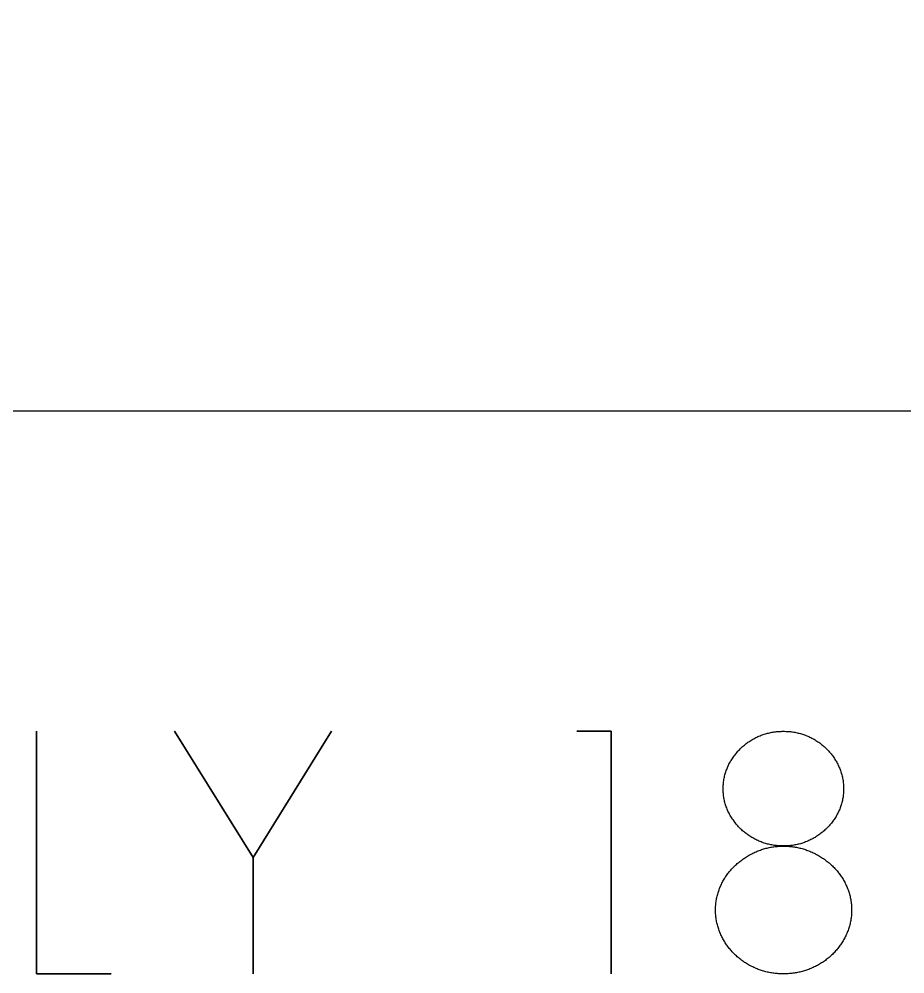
# Model space of a CAD drawing. Extents: x -3500 to 300, y -1049 to 1500.
# Drawn here: x -695.3 to -620.3, y -1047.7 to -966.8 of the extents above; entities that cross this region are included whole.
import ezdxf

# ---------------------------------------------------------------- set-up
doc = ezdxf.new("R2010")
doc.units = 0
doc.layers.add('SHEETS', color=7, linetype='CONTINUOUS')
doc.layers.add('SHEETTAGS', color=7, linetype='CONTINUOUS')

msp = doc.modelspace()

# ---------------------------------------------------------------- linework, layer by layer
at = {"layer": 'SHEETS', "color": 1}
msp.add_lwpolyline([(-900, -1000), (300, -1000), (300, 1500), (-900, 1500)], close=True, dxfattribs=at)
at = {"layer": 'SHEETTAGS', "color": 1}
for p, q in [((-675.52, -1037.844), (-682.171, -1027.156)), ((-682.171, -1027.156), (-675.52, -1037.844)), ((-645.171, -1027.156), (-645.171, -1047.706)), ((-645.171, -1047.706), (-645.171, -1027.156)), ((-675.52, -1037.844), (-675.52, -1047.706)), ((-675.52, -1047.706), (-675.52, -1037.844))]:
    msp.add_line(p, q, dxfattribs=at)
for points in [[(-687.556, -1047.706), (-693.868, -1047.706), (-693.868, -1027.156), (-693.868, -1047.706), (-687.556, -1047.706)], [(-675.52, -1037.844), (-668.868, -1027.156), (-675.52, -1037.844)], [(-645.171, -1027.156), (-648.079, -1027.156), (-645.171, -1027.156)]]:
    msp.add_lwpolyline(points, dxfattribs=at)
for points in [[(-630.584, -1036.871), (-630.683, -1036.87), (-630.782, -1036.868), (-630.88, -1036.864), (-630.978, -1036.858), (-631.076, -1036.85), (-631.172, -1036.841), (-631.269, -1036.83), (-631.365, -1036.817), (-631.46, -1036.802), (-631.555, -1036.786), (-631.649, -1036.768), (-631.743, -1036.748), (-631.836, -1036.727), (-631.929, -1036.704), (-632.022, -1036.679), (-632.114, -1036.653), (-632.205, -1036.625), (-632.296, -1036.595), (-632.386, -1036.563), (-632.476, -1036.53), (-632.565, -1036.495), (-632.657, -1036.456), (-632.748, -1036.415), (-632.838, -1036.373), (-632.927, -1036.33), (-633.014, -1036.285), (-633.1, -1036.239), (-633.185, -1036.192), (-633.269, -1036.143), (-633.351, -1036.093), (-633.432, -1036.041), (-633.513, -1035.988), (-633.591, -1035.934), (-633.669, -1035.878), (-633.746, -1035.821), (-633.821, -1035.762), (-633.895, -1035.703), (-633.968, -1035.641), (-634.04, -1035.579), (-634.111, -1035.515), (-634.18, -1035.449), (-634.252, -1035.379), (-634.322, -1035.308), (-634.391, -1035.235), (-634.458, -1035.162), (-634.523, -1035.087), (-634.587, -1035.011), (-634.65, -1034.934), (-634.711, -1034.856), (-634.77, -1034.776), (-634.828, -1034.696), (-634.885, -1034.614), (-634.939, -1034.531), (-634.993, -1034.447), (-635.045, -1034.361), (-635.095, -1034.275), (-635.144, -1034.187), (-635.191, -1034.098), (-635.237, -1034.008), (-635.281, -1033.917), (-635.32, -1033.83), (-635.358, -1033.741), (-635.393, -1033.652), (-635.426, -1033.563), (-635.458, -1033.472), (-635.487, -1033.381), (-635.514, -1033.289), (-635.539, -1033.196), (-635.563, -1033.103), (-635.584, -1033.009), (-635.603, -1032.914), (-635.62, -1032.818), (-635.635, -1032.722), (-635.648, -1032.625), (-635.659, -1032.527), (-635.669, -1032.429), (-635.676, -1032.329), (-635.681, -1032.229), (-635.684, -1032.129), (-635.685, -1032.027), (-635.684, -1031.926), (-635.681, -1031.825), (-635.676, -1031.725), (-635.669, -1031.625), (-635.659, -1031.527), (-635.648, -1031.429), (-635.635, -1031.331), (-635.62, -1031.235), (-635.603, -1031.139), (-635.584, -1031.043), (-635.563, -1030.949), (-635.539, -1030.855), (-635.514, -1030.762), (-635.487, -1030.669), (-635.458, -1030.577), (-635.426, -1030.486), (-635.393, -1030.396), (-635.358, -1030.306), (-635.32, -1030.217), (-635.281, -1030.128), (-635.239, -1030.04), (-635.196, -1029.953), (-635.151, -1029.866), (-635.105, -1029.781), (-635.057, -1029.698), (-635.009, -1029.615), (-634.958, -1029.533), (-634.907, -1029.453), (-634.854, -1029.374), (-634.799, -1029.296), (-634.744, -1029.219), (-634.687, -1029.143), (-634.628, -1029.068), (-634.568, -1028.995), (-634.507, -1028.922), (-634.444, -1028.851), (-634.38, -1028.781), (-634.315, -1028.712), (-634.248, -1028.644), (-634.18, -1028.578), (-634.111, -1028.511), (-634.04, -1028.447), (-633.968, -1028.383), (-633.895, -1028.322), (-633.821, -1028.261), (-633.746, -1028.202), (-633.669, -1028.145), (-633.591, -1028.089), (-633.513, -1028.034), (-633.432, -1027.981), (-633.351, -1027.93), (-633.269, -1027.88), (-633.185, -1027.831), (-633.1, -1027.784), (-633.014, -1027.738), (-632.927, -1027.694), (-632.838, -1027.651), (-632.748, -1027.61), (-632.657, -1027.57), (-632.565, -1027.532), (-632.476, -1027.497), (-632.386, -1027.464), (-632.296, -1027.432), (-632.205, -1027.402), (-632.114, -1027.374), (-632.022, -1027.348), (-631.929, -1027.323), (-631.836, -1027.3), (-631.743, -1027.279), (-631.649, -1027.259), (-631.555, -1027.241), (-631.46, -1027.225), (-631.365, -1027.21), (-631.269, -1027.198), (-631.172, -1027.186), (-631.076, -1027.177), (-630.978, -1027.169), (-630.88, -1027.163), (-630.782, -1027.159), (-630.683, -1027.157), (-630.584, -1027.156), (-630.484, -1027.157), (-630.386, -1027.159), (-630.287, -1027.163), (-630.19, -1027.169), (-630.093, -1027.177), (-629.996, -1027.186), (-629.9, -1027.198), (-629.804, -1027.21), (-629.709, -1027.225), (-629.615, -1027.241), (-629.521, -1027.259), (-629.427, -1027.279), (-629.335, -1027.3), (-629.242, -1027.323), (-629.151, -1027.348), (-629.059, -1027.374), (-628.969, -1027.402), (-628.878, -1027.432), (-628.789, -1027.464), (-628.7, -1027.497), (-628.611, -1027.532), (-628.519, -1027.57), (-628.428, -1027.61), (-628.339, -1027.651), (-628.25, -1027.694), (-628.163, -1027.738), (-628.077, -1027.784), (-627.992, -1027.831), (-627.908, -1027.88), (-627.826, -1027.93), (-627.744, -1027.981), (-627.664, -1028.034), (-627.585, -1028.089), (-627.507, -1028.145), (-627.431, -1028.202), (-627.356, -1028.261), (-627.281, -1028.322), (-627.208, -1028.383), (-627.137, -1028.447), (-627.066, -1028.511), (-626.997, -1028.578), (-626.928, -1028.644), (-626.86, -1028.712), (-626.794, -1028.781), (-626.729, -1028.851), (-626.666, -1028.922), (-626.605, -1028.995), (-626.545, -1029.068), (-626.486, -1029.143), (-626.429, -1029.219), (-626.373, -1029.296), (-626.318, -1029.374), (-626.266, -1029.453), (-626.214, -1029.533), (-626.164, -1029.615), (-626.116, -1029.698), (-626.069, -1029.781), (-626.023, -1029.866), (-625.979, -1029.953), (-625.937, -1030.04), (-625.896, -1030.128), (-625.855, -1030.217), (-625.817, -1030.306), (-625.781, -1030.396), (-625.747, -1030.486), (-625.715, -1030.577), (-625.685, -1030.669), (-625.657, -1030.762), (-625.631, -1030.855), (-625.608, -1030.949), (-625.586, -1031.043), (-625.566, -1031.139), (-625.549, -1031.235), (-625.533, -1031.331), (-625.52, -1031.429), (-625.509, -1031.527), (-625.499, -1031.625), (-625.492, -1031.725), (-625.487, -1031.825), (-625.484, -1031.926), (-625.483, -1032.027), (-625.484, -1032.129), (-625.487, -1032.229), (-625.492, -1032.329), (-625.499, -1032.429), (-625.509, -1032.527), (-625.52, -1032.625), (-625.533, -1032.722), (-625.549, -1032.818), (-625.566, -1032.914), (-625.586, -1033.009), (-625.608, -1033.103), (-625.631, -1033.196), (-625.657, -1033.289), (-625.685, -1033.381), (-625.715, -1033.472), (-625.747, -1033.563), (-625.781, -1033.652), (-625.817, -1033.741), (-625.855, -1033.83), (-625.896, -1033.917), (-625.939, -1034.008), (-625.984, -1034.098), (-626.03, -1034.187), (-626.079, -1034.275), (-626.128, -1034.361), (-626.18, -1034.447), (-626.233, -1034.531), (-626.288, -1034.614), (-626.344, -1034.696), (-626.402, -1034.776), (-626.462, -1034.856), (-626.523, -1034.934), (-626.586, -1035.011), (-626.65, -1035.087), (-626.716, -1035.162), (-626.784, -1035.235), (-626.853, -1035.308), (-626.924, -1035.379), (-626.997, -1035.449), (-627.066, -1035.515), (-627.137, -1035.579), (-627.208, -1035.641), (-627.281, -1035.703), (-627.356, -1035.762), (-627.431, -1035.821), (-627.507, -1035.878), (-627.585, -1035.934), (-627.664, -1035.988), (-627.744, -1036.041), (-627.826, -1036.093), (-627.908, -1036.143), (-627.992, -1036.192), (-628.077, -1036.239), (-628.163, -1036.285), (-628.25, -1036.33), (-628.339, -1036.373), (-628.428, -1036.415), (-628.519, -1036.456), (-628.611, -1036.495), (-628.7, -1036.53), (-628.789, -1036.563), (-628.878, -1036.595), (-628.969, -1036.625), (-629.059, -1036.653), (-629.151, -1036.679), (-629.242, -1036.704), (-629.335, -1036.727), (-629.427, -1036.748), (-629.521, -1036.768), (-629.615, -1036.786), (-629.709, -1036.802), (-629.804, -1036.817), (-629.9, -1036.83), (-629.996, -1036.841), (-630.093, -1036.85), (-630.19, -1036.858), (-630.287, -1036.864), (-630.386, -1036.868), (-630.484, -1036.87)], [(-630.584, -1036.871), (-630.683, -1036.87), (-630.782, -1036.868), (-630.88, -1036.864), (-630.978, -1036.858), (-631.076, -1036.85), (-631.172, -1036.841), (-631.269, -1036.83), (-631.365, -1036.817), (-631.46, -1036.802), (-631.555, -1036.786), (-631.649, -1036.768), (-631.743, -1036.748), (-631.836, -1036.727), (-631.929, -1036.704), (-632.022, -1036.679), (-632.114, -1036.653), (-632.205, -1036.625), (-632.296, -1036.595), (-632.386, -1036.563), (-632.476, -1036.53), (-632.565, -1036.495), (-632.657, -1036.456), (-632.748, -1036.415), (-632.838, -1036.373), (-632.927, -1036.33), (-633.014, -1036.285), (-633.1, -1036.239), (-633.185, -1036.192), (-633.269, -1036.143), (-633.351, -1036.093), (-633.432, -1036.041), (-633.513, -1035.988), (-633.591, -1035.934), (-633.669, -1035.878), (-633.746, -1035.821), (-633.821, -1035.762), (-633.895, -1035.703), (-633.968, -1035.641), (-634.04, -1035.579), (-634.111, -1035.515), (-634.18, -1035.449), (-634.252, -1035.379), (-634.322, -1035.308), (-634.391, -1035.235), (-634.458, -1035.162), (-634.523, -1035.087), (-634.587, -1035.011), (-634.65, -1034.934), (-634.711, -1034.856), (-634.77, -1034.776), (-634.828, -1034.696), (-634.885, -1034.614), (-634.939, -1034.531), (-634.993, -1034.447), (-635.045, -1034.361), (-635.095, -1034.275), (-635.144, -1034.187), (-635.191, -1034.098), (-635.237, -1034.008), (-635.281, -1033.917), (-635.32, -1033.83), (-635.358, -1033.741), (-635.393, -1033.652), (-635.426, -1033.563), (-635.458, -1033.472), (-635.487, -1033.381), (-635.514, -1033.289), (-635.539, -1033.196), (-635.563, -1033.103), (-635.584, -1033.009), (-635.603, -1032.914), (-635.62, -1032.818), (-635.635, -1032.722), (-635.648, -1032.625), (-635.659, -1032.527), (-635.669, -1032.429), (-635.676, -1032.329), (-635.681, -1032.229), (-635.684, -1032.129), (-635.685, -1032.027), (-635.684, -1031.926), (-635.681, -1031.825), (-635.676, -1031.725), (-635.669, -1031.625), (-635.659, -1031.527), (-635.648, -1031.429), (-635.635, -1031.331), (-635.62, -1031.235), (-635.603, -1031.139), (-635.584, -1031.043), (-635.563, -1030.949), (-635.539, -1030.855), (-635.514, -1030.762), (-635.487, -1030.669), (-635.458, -1030.577), (-635.426, -1030.486), (-635.393, -1030.396), (-635.358, -1030.306), (-635.32, -1030.217), (-635.281, -1030.128), (-635.239, -1030.04), (-635.196, -1029.953), (-635.151, -1029.866), (-635.105, -1029.781), (-635.057, -1029.698), (-635.009, -1029.615), (-634.958, -1029.533), (-634.907, -1029.453), (-634.854, -1029.374), (-634.799, -1029.296), (-634.744, -1029.219), (-634.687, -1029.143), (-634.628, -1029.068), (-634.568, -1028.995), (-634.507, -1028.922), (-634.444, -1028.851), (-634.38, -1028.781), (-634.315, -1028.712), (-634.248, -1028.644), (-634.18, -1028.578), (-634.111, -1028.511), (-634.04, -1028.447), (-633.968, -1028.383), (-633.895, -1028.322), (-633.821, -1028.261), (-633.746, -1028.202), (-633.669, -1028.145), (-633.591, -1028.089), (-633.513, -1028.034), (-633.432, -1027.981), (-633.351, -1027.93), (-633.269, -1027.88), (-633.185, -1027.831), (-633.1, -1027.784), (-633.014, -1027.738), (-632.927, -1027.694), (-632.838, -1027.651), (-632.748, -1027.61), (-632.657, -1027.57), (-632.565, -1027.532), (-632.476, -1027.497), (-632.386, -1027.464), (-632.296, -1027.432), (-632.205, -1027.402), (-632.114, -1027.374), (-632.022, -1027.348), (-631.929, -1027.323), (-631.836, -1027.3), (-631.743, -1027.279), (-631.649, -1027.259), (-631.555, -1027.241), (-631.46, -1027.225), (-631.365, -1027.21), (-631.269, -1027.198), (-631.172, -1027.186), (-631.076, -1027.177), (-630.978, -1027.169), (-630.88, -1027.163), (-630.782, -1027.159), (-630.683, -1027.157), (-630.584, -1027.156), (-630.484, -1027.157), (-630.386, -1027.159), (-630.287, -1027.163), (-630.19, -1027.169), (-630.093, -1027.177), (-629.996, -1027.186), (-629.9, -1027.198), (-629.804, -1027.21), (-629.709, -1027.225), (-629.615, -1027.241), (-629.521, -1027.259), (-629.427, -1027.279), (-629.335, -1027.3), (-629.242, -1027.323), (-629.151, -1027.348), (-629.059, -1027.374), (-628.969, -1027.402), (-628.878, -1027.432), (-628.789, -1027.464), (-628.7, -1027.497), (-628.611, -1027.532), (-628.519, -1027.57), (-628.428, -1027.61), (-628.339, -1027.651), (-628.25, -1027.694), (-628.163, -1027.738), (-628.077, -1027.784), (-627.992, -1027.831), (-627.908, -1027.88), (-627.826, -1027.93), (-627.744, -1027.981), (-627.664, -1028.034), (-627.585, -1028.089), (-627.507, -1028.145), (-627.431, -1028.202), (-627.356, -1028.261), (-627.281, -1028.322), (-627.208, -1028.383), (-627.137, -1028.447), (-627.066, -1028.511), (-626.997, -1028.578), (-626.928, -1028.644), (-626.86, -1028.712), (-626.794, -1028.781), (-626.729, -1028.851), (-626.666, -1028.922), (-626.605, -1028.995), (-626.545, -1029.068), (-626.486, -1029.143), (-626.429, -1029.219), (-626.373, -1029.296), (-626.318, -1029.374), (-626.266, -1029.453), (-626.214, -1029.533), (-626.164, -1029.615), (-626.116, -1029.698), (-626.069, -1029.781), (-626.023, -1029.866), (-625.979, -1029.953), (-625.937, -1030.04), (-625.896, -1030.128), (-625.855, -1030.217), (-625.817, -1030.306), (-625.781, -1030.396), (-625.747, -1030.486), (-625.715, -1030.577), (-625.685, -1030.669), (-625.657, -1030.762), (-625.631, -1030.855), (-625.608, -1030.949), (-625.586, -1031.043), (-625.566, -1031.139), (-625.549, -1031.235), (-625.533, -1031.331), (-625.52, -1031.429), (-625.509, -1031.527), (-625.499, -1031.625), (-625.492, -1031.725), (-625.487, -1031.825), (-625.484, -1031.926), (-625.483, -1032.027), (-625.484, -1032.129), (-625.487, -1032.229), (-625.492, -1032.329), (-625.499, -1032.429), (-625.509, -1032.527), (-625.52, -1032.625), (-625.533, -1032.722), (-625.549, -1032.818), (-625.566, -1032.914), (-625.586, -1033.009), (-625.608, -1033.103), (-625.631, -1033.196), (-625.657, -1033.289), (-625.685, -1033.381), (-625.715, -1033.472), (-625.747, -1033.563), (-625.781, -1033.652), (-625.817, -1033.741), (-625.855, -1033.83), (-625.896, -1033.917), (-625.939, -1034.008), (-625.984, -1034.098), (-626.03, -1034.187), (-626.079, -1034.275), (-626.128, -1034.361), (-626.18, -1034.447), (-626.233, -1034.531), (-626.288, -1034.614), (-626.344, -1034.696), (-626.402, -1034.776), (-626.462, -1034.856), (-626.523, -1034.934), (-626.586, -1035.011), (-626.65, -1035.087), (-626.716, -1035.162), (-626.784, -1035.235), (-626.853, -1035.308), (-626.924, -1035.379), (-626.997, -1035.449), (-627.066, -1035.515), (-627.137, -1035.579), (-627.208, -1035.641), (-627.281, -1035.703), (-627.356, -1035.762), (-627.431, -1035.821), (-627.507, -1035.878), (-627.585, -1035.934), (-627.664, -1035.988), (-627.744, -1036.041), (-627.826, -1036.093), (-627.908, -1036.143), (-627.992, -1036.192), (-628.077, -1036.239), (-628.163, -1036.285), (-628.25, -1036.33), (-628.339, -1036.373), (-628.428, -1036.415), (-628.519, -1036.456), (-628.611, -1036.495), (-628.7, -1036.53), (-628.789, -1036.563), (-628.878, -1036.595), (-628.969, -1036.625), (-629.059, -1036.653), (-629.151, -1036.679), (-629.242, -1036.704), (-629.335, -1036.727), (-629.427, -1036.748), (-629.521, -1036.768), (-629.615, -1036.786), (-629.709, -1036.802), (-629.804, -1036.817), (-629.9, -1036.83), (-629.996, -1036.841), (-630.093, -1036.85), (-630.19, -1036.858), (-630.287, -1036.864), (-630.386, -1036.868), (-630.484, -1036.87)], [(-630.584, -1047.706), (-630.686, -1047.705), (-630.789, -1047.703), (-630.89, -1047.699), (-630.991, -1047.693), (-631.092, -1047.686), (-631.192, -1047.677), (-631.291, -1047.667), (-631.39, -1047.655), (-631.489, -1047.642), (-631.587, -1047.626), (-631.684, -1047.61), (-631.781, -1047.591), (-631.878, -1047.571), (-631.974, -1047.55), (-632.069, -1047.527), (-632.164, -1047.502), (-632.258, -1047.476), (-632.352, -1047.448), (-632.445, -1047.418), (-632.538, -1047.387), (-632.63, -1047.354), (-632.722, -1047.32), (-632.813, -1047.284), (-632.907, -1047.245), (-633, -1047.205), (-633.091, -1047.163), (-633.182, -1047.12), (-633.272, -1047.076), (-633.36, -1047.03), (-633.448, -1046.983), (-633.534, -1046.935), (-633.62, -1046.885), (-633.704, -1046.834), (-633.788, -1046.782), (-633.87, -1046.728), (-633.952, -1046.673), (-634.032, -1046.617), (-634.112, -1046.559), (-634.19, -1046.5), (-634.267, -1046.44), (-634.344, -1046.379), (-634.419, -1046.316), (-634.493, -1046.251), (-634.567, -1046.186), (-634.639, -1046.119), (-634.71, -1046.05), (-634.78, -1045.98), (-634.848, -1045.91), (-634.915, -1045.838), (-634.98, -1045.765), (-635.045, -1045.692), (-635.107, -1045.617), (-635.169, -1045.542), (-635.229, -1045.465), (-635.288, -1045.388), (-635.345, -1045.309), (-635.401, -1045.23), (-635.456, -1045.15), (-635.509, -1045.069), (-635.561, -1044.987), (-635.612, -1044.903), (-635.661, -1044.819), (-635.709, -1044.734), (-635.755, -1044.649), (-635.8, -1044.562), (-635.844, -1044.474), (-635.887, -1044.385), (-635.926, -1044.295), (-635.965, -1044.204), (-636.001, -1044.113), (-636.035, -1044.021), (-636.068, -1043.929), (-636.098, -1043.836), (-636.127, -1043.743), (-636.154, -1043.65), (-636.179, -1043.556), (-636.202, -1043.462), (-636.224, -1043.367), (-636.243, -1043.271), (-636.261, -1043.176), (-636.277, -1043.079), (-636.291, -1042.983), (-636.303, -1042.886), (-636.313, -1042.788), (-636.321, -1042.69), (-636.328, -1042.592), (-636.332, -1042.493), (-636.335, -1042.393), (-636.336, -1042.293), (-636.335, -1042.193), (-636.332, -1042.094), (-636.328, -1041.995), (-636.321, -1041.897), (-636.313, -1041.799), (-636.303, -1041.702), (-636.291, -1041.605), (-636.277, -1041.508), (-636.261, -1041.413), (-636.243, -1041.317), (-636.224, -1041.222), (-636.202, -1041.128), (-636.179, -1041.034), (-636.154, -1040.94), (-636.127, -1040.848), (-636.098, -1040.755), (-636.068, -1040.663), (-636.035, -1040.572), (-636.001, -1040.481), (-635.965, -1040.39), (-635.926, -1040.3), (-635.887, -1040.211), (-635.844, -1040.121), (-635.8, -1040.033), (-635.755, -1039.945), (-635.709, -1039.859), (-635.661, -1039.774), (-635.612, -1039.69), (-635.561, -1039.607), (-635.509, -1039.525), (-635.456, -1039.445), (-635.401, -1039.365), (-635.345, -1039.286), (-635.288, -1039.209), (-635.229, -1039.133), (-635.169, -1039.057), (-635.107, -1038.983), (-635.045, -1038.91), (-634.98, -1038.838), (-634.915, -1038.768), (-634.848, -1038.698), (-634.78, -1038.629), (-634.71, -1038.562), (-634.639, -1038.495), (-634.567, -1038.429), (-634.493, -1038.364), (-634.419, -1038.3), (-634.344, -1038.238), (-634.267, -1038.177), (-634.19, -1038.117), (-634.112, -1038.058), (-634.032, -1038), (-633.952, -1037.944), (-633.87, -1037.889), (-633.788, -1037.835), (-633.704, -1037.782), (-633.62, -1037.73), (-633.534, -1037.68), (-633.448, -1037.631), (-633.36, -1037.583), (-633.272, -1037.536), (-633.182, -1037.491), (-633.091, -1037.446), (-633, -1037.403), (-632.907, -1037.361), (-632.813, -1037.321), (-632.722, -1037.283), (-632.63, -1037.248), (-632.538, -1037.213), (-632.445, -1037.181), (-632.352, -1037.15), (-632.258, -1037.121), (-632.164, -1037.094), (-632.069, -1037.068), (-631.974, -1037.044), (-631.878, -1037.021), (-631.781, -1037), (-631.684, -1036.981), (-631.587, -1036.964), (-631.489, -1036.948), (-631.39, -1036.934), (-631.291, -1036.921), (-631.192, -1036.91), (-631.092, -1036.901), (-630.991, -1036.894), (-630.89, -1036.888), (-630.789, -1036.884), (-630.686, -1036.881), (-630.584, -1036.88), (-630.481, -1036.881), (-630.379, -1036.884), (-630.277, -1036.888), (-630.176, -1036.894), (-630.075, -1036.901), (-629.975, -1036.91), (-629.875, -1036.921), (-629.776, -1036.934), (-629.677, -1036.948), (-629.579, -1036.964), (-629.481, -1036.981), (-629.384, -1037), (-629.287, -1037.021), (-629.191, -1037.044), (-629.095, -1037.068), (-628.999, -1037.094), (-628.904, -1037.121), (-628.81, -1037.15), (-628.716, -1037.181), (-628.623, -1037.213), (-628.53, -1037.248), (-628.437, -1037.283), (-628.345, -1037.321), (-628.25, -1037.361), (-628.156, -1037.403), (-628.062, -1037.446), (-627.97, -1037.491), (-627.879, -1037.536), (-627.79, -1037.583), (-627.701, -1037.631), (-627.613, -1037.68), (-627.527, -1037.73), (-627.441, -1037.782), (-627.357, -1037.835), (-627.273, -1037.889), (-627.191, -1037.944), (-627.11, -1038), (-627.03, -1038.058), (-626.951, -1038.117), (-626.874, -1038.177), (-626.797, -1038.238), (-626.721, -1038.3), (-626.647, -1038.364), (-626.573, -1038.429), (-626.501, -1038.495), (-626.43, -1038.562), (-626.361, -1038.629), (-626.292, -1038.698), (-626.226, -1038.768), (-626.16, -1038.838), (-626.096, -1038.91), (-626.033, -1038.983), (-625.972, -1039.057), (-625.912, -1039.133), (-625.854, -1039.209), (-625.797, -1039.286), (-625.741, -1039.365), (-625.687, -1039.445), (-625.635, -1039.525), (-625.583, -1039.607), (-625.533, -1039.69), (-625.485, -1039.774), (-625.437, -1039.859), (-625.392, -1039.945), (-625.347, -1040.033), (-625.304, -1040.121), (-625.263, -1040.211), (-625.222, -1040.3), (-625.183, -1040.39), (-625.146, -1040.481), (-625.111, -1040.572), (-625.078, -1040.663), (-625.047, -1040.755), (-625.017, -1040.848), (-624.99, -1040.94), (-624.964, -1041.034), (-624.94, -1041.128), (-624.919, -1041.222), (-624.899, -1041.317), (-624.881, -1041.413), (-624.865, -1041.508), (-624.85, -1041.605), (-624.838, -1041.702), (-624.828, -1041.799), (-624.819, -1041.897), (-624.812, -1041.995), (-624.808, -1042.094), (-624.805, -1042.193), (-624.804, -1042.293), (-624.805, -1042.393), (-624.808, -1042.493), (-624.812, -1042.592), (-624.819, -1042.69), (-624.828, -1042.788), (-624.838, -1042.886), (-624.85, -1042.983), (-624.865, -1043.079), (-624.881, -1043.176), (-624.899, -1043.271), (-624.919, -1043.367), (-624.94, -1043.462), (-624.964, -1043.556), (-624.99, -1043.65), (-625.017, -1043.743), (-625.047, -1043.836), (-625.078, -1043.929), (-625.111, -1044.021), (-625.146, -1044.113), (-625.183, -1044.204), (-625.222, -1044.295), (-625.263, -1044.385), (-625.304, -1044.474), (-625.347, -1044.562), (-625.392, -1044.649), (-625.437, -1044.734), (-625.485, -1044.819), (-625.533, -1044.903), (-625.583, -1044.987), (-625.635, -1045.069), (-625.687, -1045.15), (-625.741, -1045.23), (-625.797, -1045.309), (-625.854, -1045.388), (-625.912, -1045.465), (-625.972, -1045.542), (-626.033, -1045.617), (-626.096, -1045.692), (-626.16, -1045.765), (-626.226, -1045.838), (-626.292, -1045.91), (-626.361, -1045.98), (-626.43, -1046.05), (-626.501, -1046.119), (-626.573, -1046.186), (-626.647, -1046.251), (-626.721, -1046.316), (-626.797, -1046.379), (-626.874, -1046.44), (-626.951, -1046.5), (-627.03, -1046.559), (-627.11, -1046.617), (-627.191, -1046.673), (-627.273, -1046.728), (-627.357, -1046.782), (-627.441, -1046.834), (-627.527, -1046.885), (-627.613, -1046.935), (-627.701, -1046.983), (-627.79, -1047.03), (-627.879, -1047.076), (-627.97, -1047.12), (-628.062, -1047.163), (-628.156, -1047.205), (-628.25, -1047.245), (-628.345, -1047.284), (-628.437, -1047.32), (-628.53, -1047.354), (-628.623, -1047.387), (-628.716, -1047.418), (-628.81, -1047.448), (-628.904, -1047.476), (-628.999, -1047.502), (-629.095, -1047.527), (-629.191, -1047.55), (-629.287, -1047.571), (-629.384, -1047.591), (-629.481, -1047.61), (-629.579, -1047.626), (-629.677, -1047.642), (-629.776, -1047.655), (-629.875, -1047.667), (-629.975, -1047.677), (-630.075, -1047.686), (-630.176, -1047.693), (-630.277, -1047.699), (-630.379, -1047.703), (-630.481, -1047.705)], [(-630.584, -1047.706), (-630.686, -1047.705), (-630.789, -1047.703), (-630.89, -1047.699), (-630.991, -1047.693), (-631.092, -1047.686), (-631.192, -1047.677), (-631.291, -1047.667), (-631.39, -1047.655), (-631.489, -1047.642), (-631.587, -1047.626), (-631.684, -1047.61), (-631.781, -1047.591), (-631.878, -1047.571), (-631.974, -1047.55), (-632.069, -1047.527), (-632.164, -1047.502), (-632.258, -1047.476), (-632.352, -1047.448), (-632.445, -1047.418), (-632.538, -1047.387), (-632.63, -1047.354), (-632.722, -1047.32), (-632.813, -1047.284), (-632.907, -1047.245), (-633, -1047.205), (-633.091, -1047.163), (-633.182, -1047.12), (-633.272, -1047.076), (-633.36, -1047.03), (-633.448, -1046.983), (-633.534, -1046.935), (-633.62, -1046.885), (-633.704, -1046.834), (-633.788, -1046.782), (-633.87, -1046.728), (-633.952, -1046.673), (-634.032, -1046.617), (-634.112, -1046.559), (-634.19, -1046.5), (-634.267, -1046.44), (-634.344, -1046.379), (-634.419, -1046.316), (-634.493, -1046.251), (-634.567, -1046.186), (-634.639, -1046.119), (-634.71, -1046.05), (-634.78, -1045.98), (-634.848, -1045.91), (-634.915, -1045.838), (-634.98, -1045.765), (-635.045, -1045.692), (-635.107, -1045.617), (-635.169, -1045.542), (-635.229, -1045.465), (-635.288, -1045.388), (-635.345, -1045.309), (-635.401, -1045.23), (-635.456, -1045.15), (-635.509, -1045.069), (-635.561, -1044.987), (-635.612, -1044.903), (-635.661, -1044.819), (-635.709, -1044.734), (-635.755, -1044.649), (-635.8, -1044.562), (-635.844, -1044.474), (-635.887, -1044.385), (-635.926, -1044.295), (-635.965, -1044.204), (-636.001, -1044.113), (-636.035, -1044.021), (-636.068, -1043.929), (-636.098, -1043.836), (-636.127, -1043.743), (-636.154, -1043.65), (-636.179, -1043.556), (-636.202, -1043.462), (-636.224, -1043.367), (-636.243, -1043.271), (-636.261, -1043.176), (-636.277, -1043.079), (-636.291, -1042.983), (-636.303, -1042.886), (-636.313, -1042.788), (-636.321, -1042.69), (-636.328, -1042.592), (-636.332, -1042.493), (-636.335, -1042.393), (-636.336, -1042.293), (-636.335, -1042.193), (-636.332, -1042.094), (-636.328, -1041.995), (-636.321, -1041.897), (-636.313, -1041.799), (-636.303, -1041.702), (-636.291, -1041.605), (-636.277, -1041.508), (-636.261, -1041.413), (-636.243, -1041.317), (-636.224, -1041.222), (-636.202, -1041.128), (-636.179, -1041.034), (-636.154, -1040.94), (-636.127, -1040.848), (-636.098, -1040.755), (-636.068, -1040.663), (-636.035, -1040.572), (-636.001, -1040.481), (-635.965, -1040.39), (-635.926, -1040.3), (-635.887, -1040.211), (-635.844, -1040.121), (-635.8, -1040.033), (-635.755, -1039.945), (-635.709, -1039.859), (-635.661, -1039.774), (-635.612, -1039.69), (-635.561, -1039.607), (-635.509, -1039.525), (-635.456, -1039.445), (-635.401, -1039.365), (-635.345, -1039.286), (-635.288, -1039.209), (-635.229, -1039.133), (-635.169, -1039.057), (-635.107, -1038.983), (-635.045, -1038.91), (-634.98, -1038.838), (-634.915, -1038.768), (-634.848, -1038.698), (-634.78, -1038.629), (-634.71, -1038.562), (-634.639, -1038.495), (-634.567, -1038.429), (-634.493, -1038.364), (-634.419, -1038.3), (-634.344, -1038.238), (-634.267, -1038.177), (-634.19, -1038.117), (-634.112, -1038.058), (-634.032, -1038), (-633.952, -1037.944), (-633.87, -1037.889), (-633.788, -1037.835), (-633.704, -1037.782), (-633.62, -1037.73), (-633.534, -1037.68), (-633.448, -1037.631), (-633.36, -1037.583), (-633.272, -1037.536), (-633.182, -1037.491), (-633.091, -1037.446), (-633, -1037.403), (-632.907, -1037.361), (-632.813, -1037.321), (-632.722, -1037.283), (-632.63, -1037.248), (-632.538, -1037.213), (-632.445, -1037.181), (-632.352, -1037.15), (-632.258, -1037.121), (-632.164, -1037.094), (-632.069, -1037.068), (-631.974, -1037.044), (-631.878, -1037.021), (-631.781, -1037), (-631.684, -1036.981), (-631.587, -1036.964), (-631.489, -1036.948), (-631.39, -1036.934), (-631.291, -1036.921), (-631.192, -1036.91), (-631.092, -1036.901), (-630.991, -1036.894), (-630.89, -1036.888), (-630.789, -1036.884), (-630.686, -1036.881), (-630.584, -1036.88), (-630.481, -1036.881), (-630.379, -1036.884), (-630.277, -1036.888), (-630.176, -1036.894), (-630.075, -1036.901), (-629.975, -1036.91), (-629.875, -1036.921), (-629.776, -1036.934), (-629.677, -1036.948), (-629.579, -1036.964), (-629.481, -1036.981), (-629.384, -1037), (-629.287, -1037.021), (-629.191, -1037.044), (-629.095, -1037.068), (-628.999, -1037.094), (-628.904, -1037.121), (-628.81, -1037.15), (-628.716, -1037.181), (-628.623, -1037.213), (-628.53, -1037.248), (-628.437, -1037.283), (-628.345, -1037.321), (-628.25, -1037.361), (-628.156, -1037.403), (-628.062, -1037.446), (-627.97, -1037.491), (-627.879, -1037.536), (-627.79, -1037.583), (-627.701, -1037.631), (-627.613, -1037.68), (-627.527, -1037.73), (-627.441, -1037.782), (-627.357, -1037.835), (-627.273, -1037.889), (-627.191, -1037.944), (-627.11, -1038), (-627.03, -1038.058), (-626.951, -1038.117), (-626.874, -1038.177), (-626.797, -1038.238), (-626.721, -1038.3), (-626.647, -1038.364), (-626.573, -1038.429), (-626.501, -1038.495), (-626.43, -1038.562), (-626.361, -1038.629), (-626.292, -1038.698), (-626.226, -1038.768), (-626.16, -1038.838), (-626.096, -1038.91), (-626.033, -1038.983), (-625.972, -1039.057), (-625.912, -1039.133), (-625.854, -1039.209), (-625.797, -1039.286), (-625.741, -1039.365), (-625.687, -1039.445), (-625.635, -1039.525), (-625.583, -1039.607), (-625.533, -1039.69), (-625.485, -1039.774), (-625.437, -1039.859), (-625.392, -1039.945), (-625.347, -1040.033), (-625.304, -1040.121), (-625.263, -1040.211), (-625.222, -1040.3), (-625.183, -1040.39), (-625.146, -1040.481), (-625.111, -1040.572), (-625.078, -1040.663), (-625.047, -1040.755), (-625.017, -1040.848), (-624.99, -1040.94), (-624.964, -1041.034), (-624.94, -1041.128), (-624.919, -1041.222), (-624.899, -1041.317), (-624.881, -1041.413), (-624.865, -1041.508), (-624.85, -1041.605), (-624.838, -1041.702), (-624.828, -1041.799), (-624.819, -1041.897), (-624.812, -1041.995), (-624.808, -1042.094), (-624.805, -1042.193), (-624.804, -1042.293), (-624.805, -1042.393), (-624.808, -1042.493), (-624.812, -1042.592), (-624.819, -1042.69), (-624.828, -1042.788), (-624.838, -1042.886), (-624.85, -1042.983), (-624.865, -1043.079), (-624.881, -1043.176), (-624.899, -1043.271), (-624.919, -1043.367), (-624.94, -1043.462), (-624.964, -1043.556), (-624.99, -1043.65), (-625.017, -1043.743), (-625.047, -1043.836), (-625.078, -1043.929), (-625.111, -1044.021), (-625.146, -1044.113), (-625.183, -1044.204), (-625.222, -1044.295), (-625.263, -1044.385), (-625.304, -1044.474), (-625.347, -1044.562), (-625.392, -1044.649), (-625.437, -1044.734), (-625.485, -1044.819), (-625.533, -1044.903), (-625.583, -1044.987), (-625.635, -1045.069), (-625.687, -1045.15), (-625.741, -1045.23), (-625.797, -1045.309), (-625.854, -1045.388), (-625.912, -1045.465), (-625.972, -1045.542), (-626.033, -1045.617), (-626.096, -1045.692), (-626.16, -1045.765), (-626.226, -1045.838), (-626.292, -1045.91), (-626.361, -1045.98), (-626.43, -1046.05), (-626.501, -1046.119), (-626.573, -1046.186), (-626.647, -1046.251), (-626.721, -1046.316), (-626.797, -1046.379), (-626.874, -1046.44), (-626.951, -1046.5), (-627.03, -1046.559), (-627.11, -1046.617), (-627.191, -1046.673), (-627.273, -1046.728), (-627.357, -1046.782), (-627.441, -1046.834), (-627.527, -1046.885), (-627.613, -1046.935), (-627.701, -1046.983), (-627.79, -1047.03), (-627.879, -1047.076), (-627.97, -1047.12), (-628.062, -1047.163), (-628.156, -1047.205), (-628.25, -1047.245), (-628.345, -1047.284), (-628.437, -1047.32), (-628.53, -1047.354), (-628.623, -1047.387), (-628.716, -1047.418), (-628.81, -1047.448), (-628.904, -1047.476), (-628.999, -1047.502), (-629.095, -1047.527), (-629.191, -1047.55), (-629.287, -1047.571), (-629.384, -1047.591), (-629.481, -1047.61), (-629.579, -1047.626), (-629.677, -1047.642), (-629.776, -1047.655), (-629.875, -1047.667), (-629.975, -1047.677), (-630.075, -1047.686), (-630.176, -1047.693), (-630.277, -1047.699), (-630.379, -1047.703), (-630.481, -1047.705)]]:
    msp.add_lwpolyline(points, close=True, dxfattribs=at)

doc.saveas('drawing.dxf')
